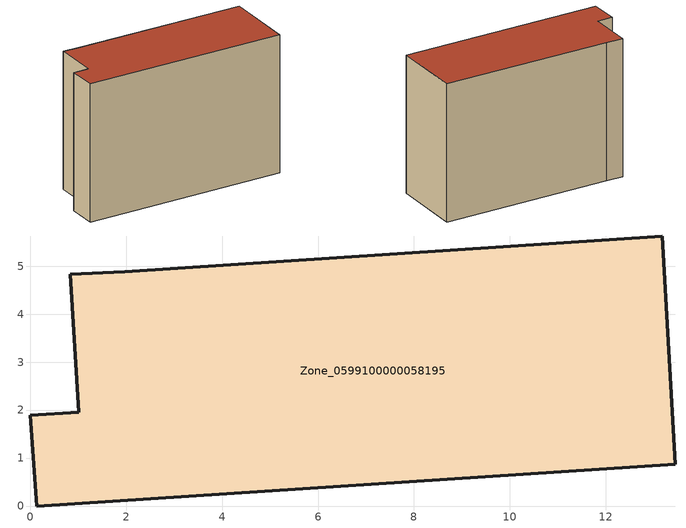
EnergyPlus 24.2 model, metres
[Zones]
Zone_0599100000058195
 floor ground (C_G): 1.01,1.95 0.83,4.83 1.97,4.88 13.18,5.63 13.45,0.87 0.14,0 0,1.89 z0
 wall outside (C_F): 0.83,4.83 1.01,1.95 0,1.89 0.14,0 13.45,0.87 13.18,5.63 1.97,4.88 0.83,4.83 z0:9.18
 roof outside (C_R): 13.45,0.87 13.18,5.63 1.97,4.88 0.83,4.83 1.01,1.95 0,1.89 0.14,0 z9.18
[BUILDING]
Pand.0599100000058195: North Axis=0; Terrain=City; Loads Convergence Tolerance Value=0.04; Temperature Convergence Tolerance Value=0.4; Solar Distribution=FullExterior; Maximum Number of Warmup Days=25; Minimum Number of Warmup Days=1
[Site:Location]
Rotterdam.The.Hague.AP_ZH_NLD Design_Conditions: Latitude=51.96; Longitude=4.45; Time Zone=1; Elevation=-4.5
[SITE:GROUNDTEMPERATURE:BUILDINGSURFACE]
18, 18, 18, 18, 18, 18, 18, 18, 18, 18, 18, 18
[MATERIAL] Thermal Absorptance=0.9; Solar Absorptance=0.7; Visible Absorptance=0.7
Name | Roughness | Thickness | Conductivity | Density | Specific Heat
G.TI.1946 | MediumSmooth | 0.15 | 1 | 540 | 1210
F.TI.1946 | Rough | 0.3 | 0.857143 | 1920 | 840
R.TI.1946 | MediumRough | 0.2 | 0.1 | 1500 | 1000
[CONSTRUCTION]
C_G: G.TI.1946
C_F: F.TI.1946
C_R: R.TI.1946
[ZONE]
Zone_0599100000058195: Type=1; Multiplier=1; Ceiling Height=Autocalculate; Volume=Autocalculate; Floor Area=autocalculate; Part of Total Floor Area=Yes
[ZONEINFILTRATION:DESIGNFLOWRATE]
Infil_Zone_0599100000058195: Zone or ZoneList or Space or SpaceList=Zone_0599100000058195; Schedule=AlwaysOn; Design Flow Rate Calculation Method=Flow/Area; Flow Rate per Floor Area=0.003; Constant Term Coefficient=1; Temperature Term Coefficient=0; Velocity Term Coefficient=0; Velocity Squared Term Coefficient=0
[HVACTEMPLATE:ZONE:IDEALLOADSAIRSYSTEM]
Zone_0599100000058195: Maximum Heating Supply Air Temperature=50; Minimum Cooling Supply Air Temperature=13; Maximum Heating Supply Air Humidity Ratio=0.0156; Minimum Cooling Supply Air Humidity Ratio=0.0077; Heating Limit=NoLimit; Cooling Limit=NoLimit; Dehumidification Control Type=ConstantSensibleHeatRatio; Cooling Sensible Heat Ratio=0.7; Dehumidification Setpoint=60; Humidification Control Type=None; Humidification Setpoint=30; Outdoor Air Method=None; Outdoor Air Flow Rate per Person=0.00944; Outdoor Air Flow Rate per Zone Floor Area=0; Outdoor Air Flow Rate per Zone=0; Demand Controlled Ventilation Type=None; Outdoor Air Economizer Type=NoEconomizer; Heat Recovery Type=None; Sensible Heat Recovery Effectiveness=0.7; Latent Heat Recovery Effectiveness=0.65
[ZONECONTROL:THERMOSTAT]
ThermostatControl_Zone_0599100000058195: Zone or ZoneList=Zone_0599100000058195; Control Type Schedule=DualSetpointControlType; Control 1=Thermostat_Zone_0599100000058195; Temperature Difference Between Cutout And Setpoint=0
[THERMOSTATSETPOINT:DUALSETPOINT]
Thermostat_Zone_0599100000058195: Heating Setpoint Temperature Schedule=HeatingSetpoint_Zone_0599100000058195; Cooling Setpoint Temperature Schedule=CoolingSetpoint_Zone_0599100000058195
[SCHEDULE:COMPACT]
HeatingSetpoint_Zone_0599100000058195: Through: 12/31, For: AllDays, Until: 24:00, 21
CoolingSetpoint_Zone_0599100000058195: Through: 12/31, For: AllDays, Until: 24:00, 24
DualSetpointControlType: Through: 12/31, For: AllDays, Until: 24:00, 4
AlwaysOn: Through: 12/31, For: AllDays, Until: 24:00, 1
